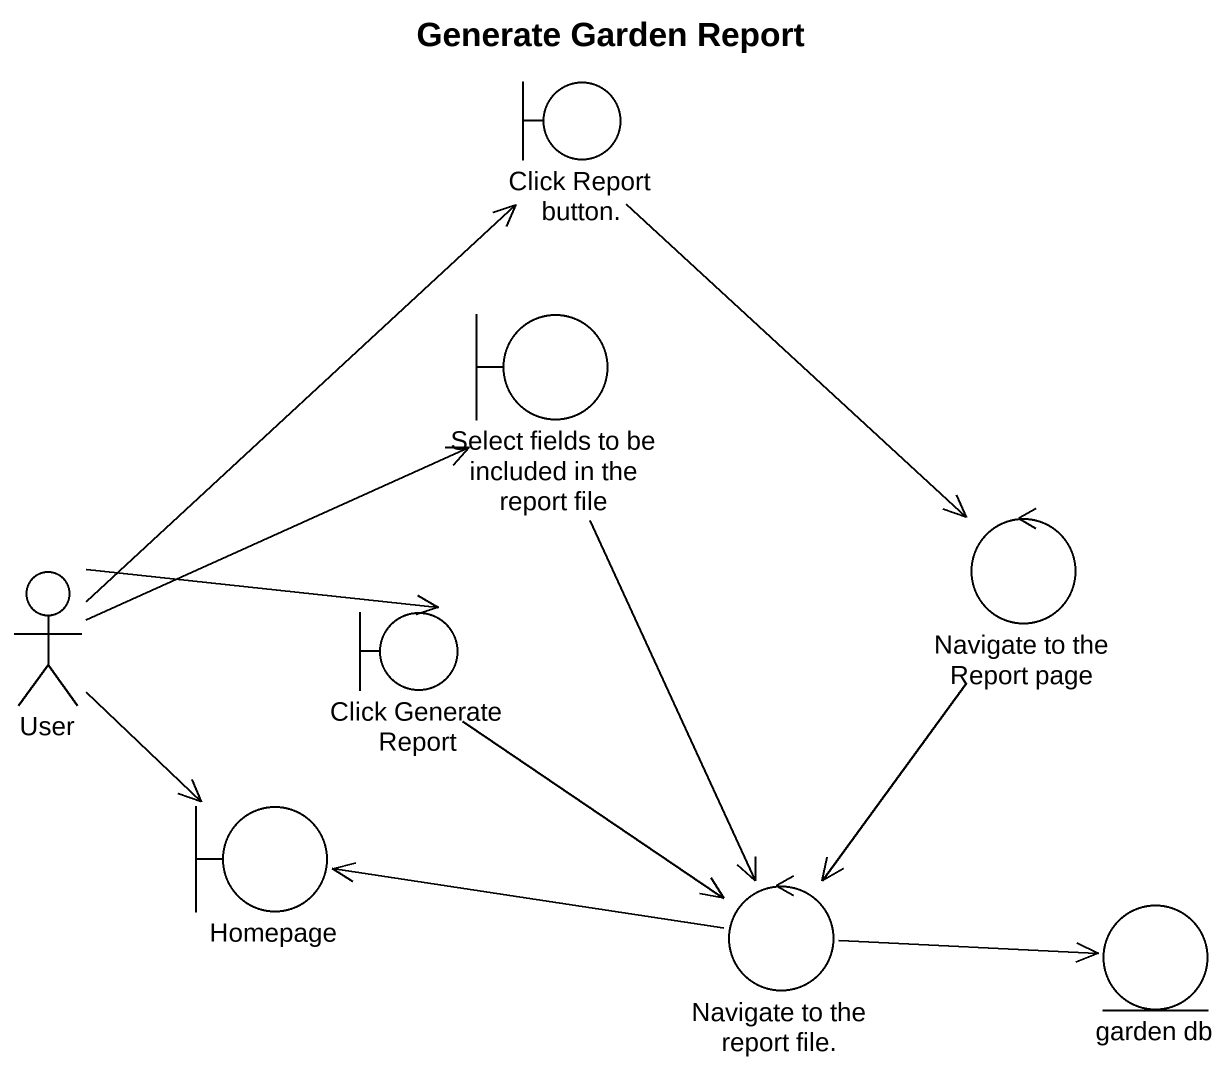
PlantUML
@startuml
title Generate Garden Report
boundary "Click Report button." as Click_Report_button
boundary "Select fields to be included in the report file" as Select_fields_to_be
control "Navigate to the Report page" as Navigate_to_the_Report_page
actor User
boundary "Click Generate Report" as Click_Generate_Report
boundary Homepage
control "Navigate to the report file." as Navigate_to_the_report_file
entity "garden db" as garden_db
Click_Report_button --> Navigate_to_the_Report_page
Select_fields_to_be --> Navigate_to_the_report_file
Navigate_to_the_Report_page --> Navigate_to_the_report_file
User -up-> Click_Report_button
User -right-> Select_fields_to_be
User -right-> Click_Generate_Report
User --> Homepage
Click_Generate_Report --> Navigate_to_the_report_file
Navigate_to_the_report_file -left-> Homepage
Navigate_to_the_report_file -right-> garden_db
@enduml
